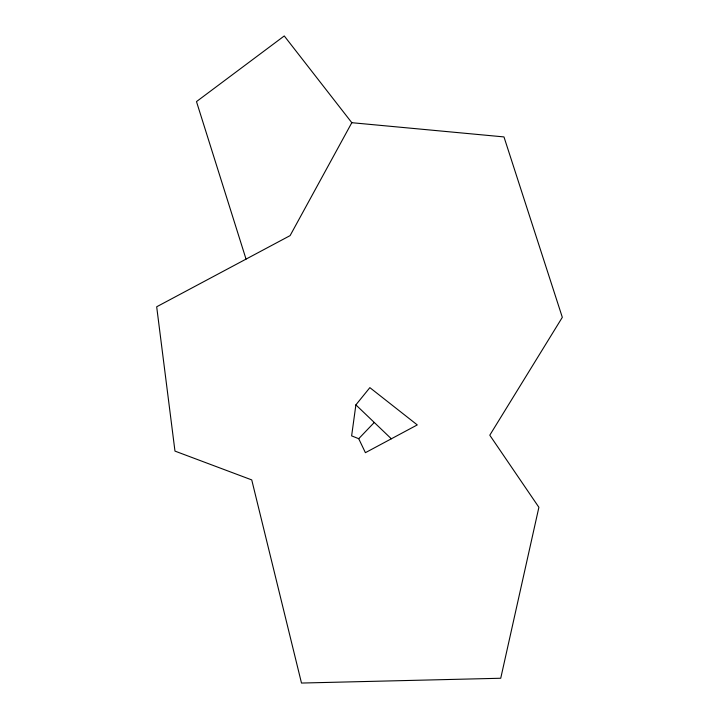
<?xml version="1.0" encoding="UTF-8"?>
<svg xmlns="http://www.w3.org/2000/svg" width="719" height="719" viewBox="0 0 719 719"><rect width="100%" height="100%" fill="white"/><g stroke="black" fill="none" stroke-linecap="round" stroke-linejoin="round"><path stroke-width="1.08" d="M355.887 404.869L351.627 435.867L358.718 438.698L365.405 452.682L417.272 424.92L369.863 387.64L355.887 404.869L391.334 438.797M351.816 122.697L290.099 235.616L156.679 306.779L174.969 451.101L251.74 479.906L301.495 683.05L500.73 678.251L538.891 507.29L489.783 435.202L562.321 317.331L503.974 136.916L351.816 122.697L284.266 35.95L196.485 101.595L246.042 259.119M358.718 438.698L374.266 422.457"/></g></svg>
